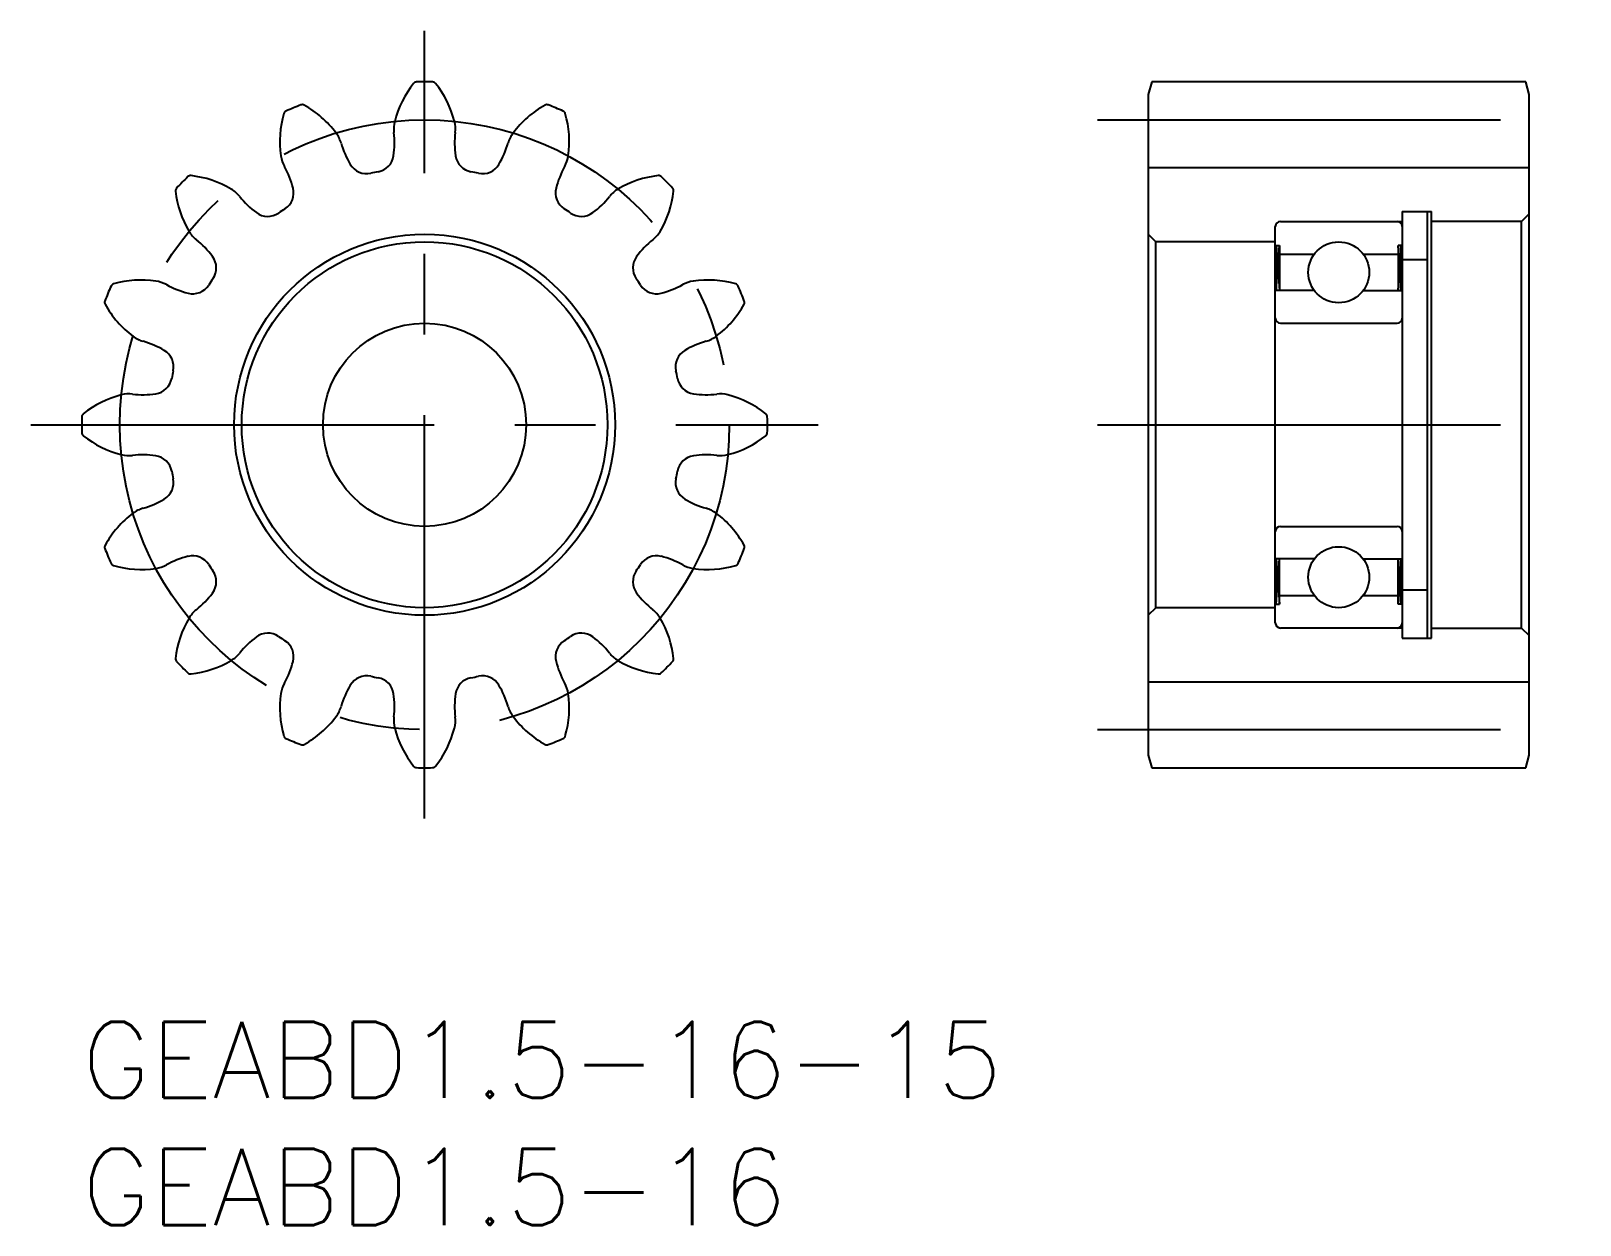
# Model space of a CAD drawing. Extents: x -2 to 59, y -8 to 39.
import ezdxf

# ---------------------------------------------------------------- set-up
doc = ezdxf.new("R2010")
doc.units = 0
doc.header["$LTSCALE"] = 0.5
doc.linetypes.add('CENTER', pattern=[50.8, 31.75, -6.35, 6.35, -6.35])
for name, color, linetype in [('MSM_CENTER', 1, 'CENTER'), ('MSM_CONTINUOUS', 7, 'CONTINUOUS'), ('MSM_NARROW', 5, 'CONTINUOUS'), ('MSM_PART_NUMBER', 7, 'CONTINUOUS')]:
    doc.layers.add(name, color=color, linetype=linetype)
doc.styles.get("Standard").update_dxf_attribs({"font": 'txt.shx', "height": 3, "bigfont": 'bigfont.shx'})

# ---------------------------------------------------------------- blocks, each defined once
blk = doc.blocks.new('*U5')
at = {"layer": 'MSM_PART_NUMBER'}
blk.add_text('GEABD1.5-16-15', height=3, dxfattribs=at).set_placement((0, -3))
blk = doc.blocks.new('*U6')
at = {"layer": 'MSM_PART_NUMBER'}
blk.add_text('GEABD1.5-16', height=3, dxfattribs=at).set_placement((0, -8))

msp = doc.modelspace()

# ---------------------------------------------------------------- linework, layer by layer
at = {"layer": 'MSM_CENTER'}
for p, q in [((13.5, 8), (13.5, 39)), ((40, 35.5), (59, 35.5)), ((-2, 23.5), (29, 23.5)), ((40, 23.5), (59, 23.5)), ((40, 11.5), (59, 11.5))]:
    msp.add_line(p, q, dxfattribs=at)
msp.add_circle((13.5, 23.5), 12, dxfattribs=at)
at = {"layer": 'MSM_CONTINUOUS'}
for p, q in [((42.134, 37), (42, 36.5)), ((56.866, 37), (42.134, 37)), ((57, 36.5), (56.866, 37)), ((42, 36.5), (42, 10.5)), ((57, 10.5), (57, 36.5)), ((42, 33.625), (57, 33.625)), ((52, 31.9), (52, 15.1)), ((52, 31.9), (53.15, 31.9)), ((53, 15.1), (53, 31.9)), ((53.15, 15.1), (53.15, 31.9)), ((57, 31.8), (56.7, 31.5)), ((47, 15.7), (47, 31.3)), ((47.2, 31.5), (52, 31.5)), ((56.7, 31.5), (53.15, 31.5)), ((56.7, 15.5), (56.7, 31.5)), ((42.3, 30.7), (42, 31)), ((47, 30.7), (42.3, 30.7)), ((42.3, 16.3), (42.3, 30.7)), ((47, 30.556), (47.16, 30.556)), ((47.04, 30.556), (47.04, 28.78)), ((47.16, 30.556), (47.16, 28.78)), ((51.84, 30.556), (51.84, 28.78)), ((52, 30.556), (51.84, 30.556)), ((51.96, 30.556), (51.96, 28.78)), ((47.16, 30.22), (48.54, 30.22)), ((50.46, 30.22), (51.84, 30.22)), ((52, 30), (53, 30)), ((48.54, 28.78), (47, 28.78)), ((50.46, 28.78), (52, 28.78)), ((47.2, 27.5), (51.8, 27.5)), ((47.2, 19.5), (51.8, 19.5)), ((48.54, 18.22), (47, 18.22)), ((47.04, 16.444), (47.04, 18.22)), ((47.16, 16.444), (47.16, 18.22)), ((50.46, 18.22), (52, 18.22)), ((51.84, 16.444), (51.84, 18.22)), ((51.96, 16.444), (51.96, 18.22)), ((47.16, 16.78), (48.54, 16.78)), ((50.46, 16.78), (51.84, 16.78)), ((52, 17), (53, 17)), ((42.3, 16.3), (42, 16)), ((47, 16.3), (42.3, 16.3)), ((47, 16.444), (47.16, 16.444)), ((52, 16.444), (51.84, 16.444)), ((52, 15.5), (47.2, 15.5)), ((53.15, 15.5), (56.7, 15.5)), ((56.7, 15.5), (57, 15.2)), ((52, 15.1), (53.15, 15.1)), ((42, 13.375), (57, 13.375)), ((42, 10.5), (42.134, 10)), ((56.866, 10), (57, 10.5)), ((42.134, 10), (56.866, 10))]:
    msp.add_line(p, q, dxfattribs=at)
for centre, radius in [((13.5, 23.5), 7.5), ((13.5, 23.5), 7.2), ((49.5, 29.5), 1.2), ((13.5, 23.5), 4), ((49.5, 17.5), 1.2)]:
    msp.add_circle(centre, radius, dxfattribs=at)
for centre, radius, start, end in [((16.199, 34.449), 4, 141.49096, 165.625), ((13.186, 36.846), 0.15, 91.3482, 141.49094), ((13.5, 23.5), 13.5, 88.6518, 91.3482), ((13.814, 36.846), 0.15, 38.50904, 88.6518), ((10.801, 34.449), 4, 14.375, 38.50904), ((13.5, 23.5), 13.5, 111.1518, 113.8482), ((8.683, 35.951), 0.15, 61.00905, 111.1518), ((6.817, 32.583), 4, 36.875, 61.00904), ((20.183, 32.583), 4, 118.99096, 143.125), ((18.317, 35.951), 0.15, 68.84819, 118.99096), ((13.5, 23.5), 13.5, 66.1518, 68.8482), ((11.803, 34.648), 4, 163.99096, 188.125), ((8.102, 35.71), 0.15, 113.8482, 163.99094), ((13.5, 35.141), 1.214, 165.625, 186.53571), ((13.5, 35.141), 1.214, 353.46429, 14.375), ((18.898, 35.71), 0.15, 16.00905, 66.1518), ((15.197, 34.648), 4, 351.875, 16.00904), ((9.045, 34.255), 1.214, 15.96429, 36.875), ((8.761, 34.599), 3.556, 351.75781, 6.52215), ((18.239, 34.599), 3.556, 173.47785, 188.24219), ((17.955, 34.255), 1.214, 143.125, 164.03571), ((13.631, 35.567), 3.556, 195.97785, 210.74219), ((13.369, 35.567), 3.556, 329.25781, 344.02215), ((9.045, 34.255), 1.214, 188.125, 209.03571), ((4.875, 31.94), 3.556, 14.25781, 29.02215), ((11.22, 34.133), 0.75, 210.74218, 282.10454), ((11.538, 34.196), 0.75, 280.39547, 351.75782), ((15.462, 34.196), 0.75, 188.24218, 259.60455), ((15.78, 34.133), 0.75, 257.89547, 329.25782), ((22.125, 31.94), 3.556, 150.97785, 165.74219), ((17.955, 34.255), 1.214, 330.96429, 351.875), ((13.5, 23.5), 13.5, 133.6518, 136.3482), ((4.285, 33.159), 0.15, 83.50904, 133.6518), ((3.85, 29.334), 4, 59.375, 83.50904), ((13.5, 23.5), 10.125, 100.39545, 102.10455), ((13.5, 23.5), 10.125, 77.89545, 79.60455), ((23.15, 29.334), 4, 96.49096, 120.625), ((22.715, 33.159), 0.15, 46.3482, 96.49094), ((13.5, 23.5), 13.5, 43.6518, 46.3482), ((3.841, 32.715), 0.15, 136.3482, 186.49094), ((7.666, 33.15), 4, 186.49096, 210.625), ((5.269, 31.731), 1.214, 38.46429, 59.375), ((9.003, 34.699), 3.556, 218.47785, 233.24219), ((7.594, 32.631), 0.75, 302.89545, 14.25782), ((19.406, 32.631), 0.75, 165.74218, 237.10455), ((17.997, 34.699), 3.556, 306.75781, 321.52215), ((21.731, 31.731), 1.214, 120.625, 141.53571), ((19.334, 33.15), 4, 329.375, 353.50904), ((23.159, 32.715), 0.15, 353.50905, 43.6518), ((7.324, 32.451), 0.75, 233.24218, 304.60454), ((13.5, 23.5), 10.125, 122.89545, 124.60455), ((13.5, 23.5), 10.125, 55.39545, 57.10455), ((19.676, 32.451), 0.75, 235.39545, 306.75782), ((5.269, 31.731), 1.214, 210.625, 231.53571), ((21.731, 31.731), 1.214, 308.46429, 329.375), ((47.2, 31.3), 0.2, 90, 180), ((51.8, 31.3), 0.2, 0, 90), ((2.301, 27.997), 3.556, 36.75781, 51.52215), ((24.699, 27.997), 3.556, 128.47785, 143.24219), ((4.549, 29.676), 0.75, 325.39545, 36.75782), ((22.451, 29.676), 0.75, 143.24218, 214.60455), ((13.5, 23.5), 13.5, 156.1518, 158.8482), ((1.29, 28.898), 0.15, 106.00904, 156.1518), ((2.352, 25.197), 4, 81.875, 106.00904), ((2.745, 27.955), 1.214, 60.96429, 81.875), ((5.06, 32.125), 3.556, 240.97785, 255.74219), ((4.369, 29.406), 0.75, 255.74218, 327.10454), ((13.5, 23.5), 10.125, 145.39545, 147.10455), ((13.5, 23.5), 10.125, 32.89546, 34.60455), ((22.631, 29.406), 0.75, 212.89544, 284.25782), ((21.94, 32.125), 3.556, 284.25781, 299.02215), ((24.255, 27.955), 1.214, 98.125, 119.03571), ((24.648, 25.197), 4, 73.99096, 98.125), ((25.71, 28.898), 0.15, 23.8482, 73.99094), ((13.5, 23.5), 13.5, 21.1518, 23.8482), ((1.049, 28.317), 0.15, 158.8482, 208.99096), ((4.417, 30.183), 4, 208.99096, 233.125), ((22.583, 30.183), 4, 306.875, 331.00904), ((25.951, 28.317), 0.15, 331.00905, 21.1518), ((47.2, 27.7), 0.2, 180, 270), ((51.8, 27.7), 0.2, 270, 0), ((2.745, 27.955), 1.214, 233.125, 254.03571), ((24.255, 27.955), 1.214, 285.96429, 306.875), ((1.433, 23.369), 3.556, 59.25781, 74.02215), ((2.867, 25.78), 0.75, 347.89545, 59.25782), ((24.133, 25.78), 0.75, 120.74218, 192.10455), ((25.567, 23.369), 3.556, 105.97785, 120.74219), ((13.5, 23.5), 10.125, 167.89545, 169.60455), ((13.5, 23.5), 10.125, 10.39545, 12.10455), ((2.804, 25.462), 0.75, 278.24218, 349.60454), ((24.196, 25.462), 0.75, 190.39545, 261.75782), ((2.551, 20.801), 4, 104.375, 128.50904), ((1.859, 23.5), 1.214, 83.46429, 104.375), ((2.401, 28.239), 3.556, 263.47785, 278.24219), ((24.599, 28.239), 3.556, 261.75781, 276.52215), ((25.141, 23.5), 1.214, 75.625, 96.53571), ((24.449, 20.801), 4, 51.49096, 75.625), ((13.5, 23.5), 13.5, 178.6518, 181.3482), ((0.154, 23.814), 0.15, 128.50904, 178.6518), ((26.846, 23.814), 0.15, 1.3482, 51.49096), ((13.5, 23.5), 13.5, 358.6518, 1.3482), ((0.154, 23.186), 0.15, 181.3482, 231.49094), ((26.846, 23.186), 0.15, 308.50905, 358.6518), ((2.551, 26.199), 4, 231.49096, 255.625), ((24.449, 26.199), 4, 284.375, 308.50904), ((1.859, 23.5), 1.214, 255.625, 276.53571), ((2.401, 18.761), 3.556, 81.75781, 96.52215), ((2.804, 21.538), 0.75, 10.39545, 81.75782), ((24.196, 21.538), 0.75, 98.24218, 169.60455), ((24.599, 18.761), 3.556, 83.47785, 98.24219), ((25.141, 23.5), 1.214, 263.46429, 284.375), ((2.867, 21.22), 0.75, 300.74218, 12.10454), ((13.5, 23.5), 10.125, 190.39545, 192.10455), ((24.133, 21.22), 0.75, 167.89545, 239.25782), ((13.5, 23.5), 10.125, 347.89545, 349.60454), ((2.745, 19.045), 1.214, 105.96429, 126.875), ((1.433, 23.631), 3.556, 285.97785, 300.74219), ((25.567, 23.631), 3.556, 239.25781, 254.02215), ((24.255, 19.045), 1.214, 53.125, 74.03571), ((4.417, 16.817), 4, 126.875, 151.00904), ((22.583, 16.817), 4, 28.99096, 53.125), ((47.2, 19.3), 0.2, 90, 180), ((51.8, 19.3), 0.2, 0, 90), ((1.049, 18.683), 0.15, 151.00904, 201.1518), ((13.5, 23.5), 13.5, 201.1518, 203.8482), ((5.06, 14.875), 3.556, 104.25781, 119.02215), ((4.369, 17.594), 0.75, 32.89545, 104.25782), ((22.631, 17.594), 0.75, 75.74218, 147.10454), ((21.94, 14.875), 3.556, 60.97785, 75.74219), ((13.5, 23.5), 13.5, 336.1518, 338.8482), ((25.951, 18.683), 0.15, 338.8482, 28.99096), ((1.29, 18.102), 0.15, 203.8482, 253.99096), ((2.352, 21.803), 4, 253.99096, 278.125), ((2.745, 19.045), 1.214, 278.125, 299.03571), ((13.5, 23.5), 10.125, 212.89545, 214.60455), ((4.549, 17.324), 0.75, 323.24218, 34.60454), ((22.451, 17.324), 0.75, 145.39545, 216.75782), ((13.5, 23.5), 10.125, 325.39545, 327.10455), ((24.255, 19.045), 1.214, 240.96429, 261.875), ((24.648, 21.803), 4, 261.875, 286.00904), ((25.71, 18.102), 0.15, 286.00905, 336.1518), ((2.301, 19.003), 3.556, 308.47785, 323.24219), ((24.699, 19.003), 3.556, 216.75781, 231.52215), ((7.666, 13.85), 4, 149.375, 173.50904), ((5.269, 15.269), 1.214, 128.46429, 149.375), ((21.731, 15.269), 1.214, 30.625, 51.53571), ((19.334, 13.85), 4, 6.49096, 30.625), ((7.324, 14.549), 0.75, 55.39545, 126.75782), ((19.676, 14.549), 0.75, 53.24218, 124.60454), ((47.2, 15.7), 0.2, 180, 270), ((51.8, 15.7), 0.2, 270, 0), ((9.003, 12.301), 3.556, 126.75781, 141.52215), ((13.5, 23.5), 10.125, 235.39545, 237.10455), ((7.594, 14.369), 0.75, 345.74218, 57.10454), ((19.406, 14.369), 0.75, 122.89545, 194.25782), ((13.5, 23.5), 10.125, 302.89545, 304.60455), ((17.997, 12.301), 3.556, 38.47785, 53.24219), ((3.841, 14.285), 0.15, 173.50905, 223.6518), ((13.5, 23.5), 13.5, 223.6518, 226.3482), ((3.85, 17.666), 4, 276.49096, 300.625), ((5.269, 15.269), 1.214, 300.625, 321.53571), ((4.875, 15.06), 3.556, 330.97785, 345.74219), ((22.125, 15.06), 3.556, 194.25781, 209.02215), ((21.731, 15.269), 1.214, 218.46429, 239.375), ((23.15, 17.666), 4, 239.375, 263.50904), ((13.5, 23.5), 13.5, 313.6518, 316.3482), ((23.159, 14.285), 0.15, 316.3482, 6.49094), ((4.285, 13.841), 0.15, 226.3482, 276.49094), ((11.22, 12.867), 0.75, 77.89545, 149.25782), ((13.5, 23.5), 10.125, 257.89545, 259.60455), ((11.538, 12.804), 0.75, 8.24218, 79.60454), ((15.462, 12.804), 0.75, 100.39545, 171.75782), ((13.5, 23.5), 10.125, 280.39545, 282.10455), ((15.78, 12.867), 0.75, 30.74218, 102.10454), ((22.715, 13.841), 0.15, 263.50905, 313.6518), ((11.803, 12.352), 4, 171.875, 196.00904), ((9.045, 12.745), 1.214, 150.96429, 171.875), ((13.631, 11.433), 3.556, 149.25781, 164.02215), ((8.761, 12.401), 3.556, 353.47785, 8.24219), ((18.239, 12.401), 3.556, 171.75781, 186.52215), ((13.369, 11.433), 3.556, 15.97785, 30.74219), ((17.955, 12.745), 1.214, 8.125, 29.03571), ((15.197, 12.352), 4, 343.99096, 8.125), ((9.045, 12.745), 1.214, 323.125, 344.03571), ((17.955, 12.745), 1.214, 195.96429, 216.875), ((6.817, 14.417), 4, 298.99096, 323.125), ((13.5, 11.859), 1.214, 173.46429, 194.375), ((13.5, 11.859), 1.214, 345.625, 6.53571), ((20.183, 14.417), 4, 216.875, 241.00904), ((8.102, 11.29), 0.15, 196.00905, 246.1518), ((13.5, 23.5), 13.5, 246.1518, 248.8482), ((16.199, 12.551), 4, 194.375, 218.50904), ((10.801, 12.551), 4, 321.49096, 345.625), ((13.5, 23.5), 13.5, 291.1518, 293.8482), ((18.898, 11.29), 0.15, 293.8482, 343.99094), ((8.683, 11.049), 0.15, 248.8482, 298.99096), ((18.317, 11.049), 0.15, 241.00905, 291.1518), ((13.186, 10.154), 0.15, 218.50904, 268.6518), ((13.5, 23.5), 13.5, 268.6518, 271.3482), ((13.814, 10.154), 0.15, 271.3482, 321.49096)]:
    msp.add_arc(centre, radius, start, end, dxfattribs=at)
at = {"layer": 'MSM_NARROW'}
for p, q in [((47.04, 28.78), (47.16, 30.556)), ((47.04, 30.556), (47.16, 28.78)), ((51.84, 28.78), (51.96, 30.556)), ((51.96, 28.78), (51.84, 30.556)), ((47.04, 18.22), (47.16, 16.444)), ((47.04, 16.444), (47.16, 18.22)), ((51.96, 18.22), (51.84, 16.444)), ((51.84, 18.22), (51.96, 16.444))]:
    msp.add_line(p, q, dxfattribs=at)

# ---------------------------------------------------------------- block references
at = {"layer": 'MSM_PART_NUMBER'}
for name in ['*U5', '*U6']:
    msp.add_blockref(name, (0, 0), dxfattribs=at)

doc.saveas('drawing.dxf')
